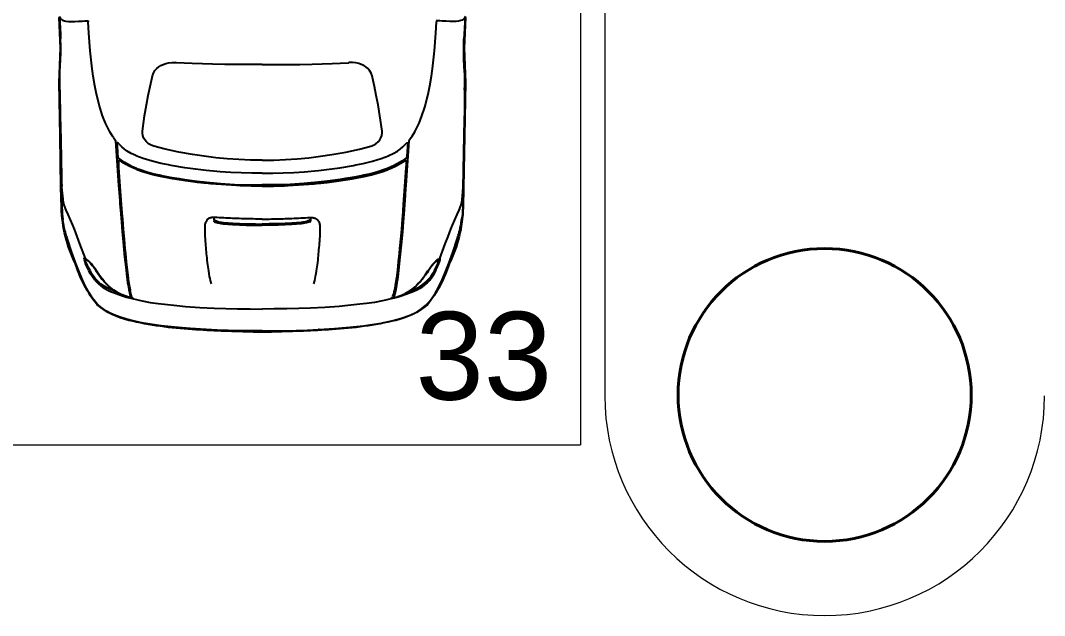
# Model space of a CAD drawing. Header units: inches. Extents: x 13 to 261, y -112 to -47.
# Drawn here: x 43.058 to 47.251, y -72.127 to -69.689 of the extents above; entities that cross this region are included whole.
import ezdxf

# ---------------------------------------------------------------- set-up
doc = ezdxf.new("R2010")
doc.units = ezdxf.units.IN
doc.header["$MEASUREMENT"] = 0
for name, color, linetype, lineweight in [('BANQUETA', 2, 'Continuous', 18), ('CAJONES', 3, 'Continuous', 20), ('COLUMNAS', 20, 'Continuous', 40), ('TEXTOS', 124, 'Continuous', 30)]:
    doc.layers.add(name, color=color, linetype=linetype, lineweight=lineweight)
doc.layers.add('CONTORNO', color=7, linetype='Continuous')
doc.styles.add('TEXTOS', font='ARIALUNI.TTF', dxfattribs={"height": 0.36})

msp = doc.modelspace()

# ---------------------------------------------------------------- linework, layer by layer
for p, q in [((43.3351, -69.69), (43.3353, -69.6938)), ((44.7615, -69.69), (44.7613, -69.6938)), ((43.4479, -70.182), (43.4603, -70.3644)), ((44.6487, -70.182), (44.6363, -70.3644)), ((43.8505, -70.4982), (43.8507, -70.5056)), ((43.8507, -70.5056), (43.8507, -70.5098)), ((44.2461, -70.4982), (44.2459, -70.5056)), ((44.2459, -70.5056), (44.2459, -70.5098)), ((43.2473, -70.5744), (43.2479, -70.5758)), ((44.8493, -70.5744), (44.8487, -70.5758)), ((43.5069, -70.7926), (43.5069, -70.793)), ((44.5897, -70.7926), (44.5897, -70.793)), ((43.5105, -70.823), (43.5105, -70.8232)), ((44.5861, -70.823), (44.5861, -70.8232))]:
    msp.add_line(p, q)
for points in [[(43.2183, -69.6724), (43.2221, -69.745), (43.2229, -69.7636)], [(43.2183, -69.6724), (43.2185, -69.6736), (43.2189, -69.6748), (43.2207, -69.6786), (43.2231, -69.682), (43.2265, -69.685), (43.2303, -69.6872), (43.2349, -69.6892), (43.2391, -69.6904), (43.2447, -69.6916), (43.2549, -69.6924), (43.2671, -69.6926), (43.2737, -69.6924), (43.2807, -69.6922), (43.2957, -69.6916), (43.3033, -69.6912), (43.3071, -69.691), (43.3115, -69.6908), (43.3215, -69.6904), (43.3259, -69.6902), (43.3333, -69.69), (43.3359, -69.6902)], [(44.8783, -69.6724), (44.8781, -69.6736), (44.8777, -69.6748), (44.8759, -69.6786), (44.8735, -69.682), (44.8701, -69.685), (44.8663, -69.6872), (44.8617, -69.6892), (44.8575, -69.6904), (44.8519, -69.6916), (44.8417, -69.6924), (44.8295, -69.6926), (44.8229, -69.6924), (44.8159, -69.6922), (44.8009, -69.6916), (44.7933, -69.6912), (44.7895, -69.691), (44.7851, -69.6908), (44.7751, -69.6904), (44.7707, -69.6902), (44.7633, -69.69), (44.7607, -69.6902)], [(44.8783, -69.6724), (44.8745, -69.745), (44.8737, -69.7636)], [(43.3333, -69.69), (43.3339, -69.6904), (43.3349, -69.6918), (43.3351, -69.6926), (43.3353, -69.6938)], [(43.3333, -69.69), (43.3345, -69.69), (43.3351, -69.69)], [(43.4389, -70.168), (43.4351, -70.1626), (43.4243, -70.1448), (43.4145, -70.1264), (43.4065, -70.109), (43.3945, -70.0788), (43.3843, -70.048), (43.3821, -70.0402), (43.3681, -69.9834), (43.3627, -69.9568), (43.3561, -69.9168), (43.3505, -69.8764), (43.3501, -69.8742), (43.3437, -69.813), (43.3381, -69.7404), (43.3353, -69.6938)], [(44.6577, -70.168), (44.6615, -70.1626), (44.6723, -70.1448), (44.6821, -70.1264), (44.6901, -70.109), (44.7021, -70.0788), (44.7123, -70.048), (44.7145, -70.0402), (44.7285, -69.9834), (44.7339, -69.9568), (44.7405, -69.9168), (44.7461, -69.8764), (44.7465, -69.8742), (44.7529, -69.813), (44.7585, -69.7404), (44.7613, -69.6938)], [(44.7633, -69.69), (44.7627, -69.6904), (44.7617, -69.6918), (44.7615, -69.6926), (44.7613, -69.6938)], [(44.7633, -69.69), (44.7621, -69.69), (44.7615, -69.69)], [(43.22, -69.9731), (43.2195, -69.9544), (43.2193, -69.9298), (43.2197, -69.907), (43.2201, -69.8976), (43.2225, -69.85), (43.2235, -69.8218), (43.2237, -69.7936), (43.2229, -69.7636)], [(44.8766, -69.9731), (44.8771, -69.9544), (44.8773, -69.9298), (44.8769, -69.907), (44.8765, -69.8976), (44.8741, -69.85), (44.8731, -69.8218), (44.8729, -69.7936), (44.8737, -69.7636)], [(43.5989, -69.9158), (43.6027, -69.9044), (43.6087, -69.894), (43.6167, -69.8848), (43.6243, -69.8784), (43.6331, -69.873), (43.6429, -69.8686), (43.6535, -69.8652), (43.6647, -69.8628), (43.6787, -69.8612), (43.6933, -69.8614)], [(44.0483, -69.8694), (43.9973, -69.8694), (43.9461, -69.8692), (43.8951, -69.8686), (43.8441, -69.8674), (43.8029, -69.8662), (43.7617, -69.8648), (43.7289, -69.8632), (43.6959, -69.8616), (43.6933, -69.8614)], [(44.0483, -69.8694), (44.0993, -69.8694), (44.1505, -69.8692), (44.2015, -69.8686), (44.2525, -69.8674), (44.2937, -69.8662), (44.3349, -69.8648), (44.3677, -69.8632), (44.4007, -69.8616), (44.4033, -69.8614)], [(44.4977, -69.9158), (44.4939, -69.9044), (44.4879, -69.894), (44.4799, -69.8848), (44.4723, -69.8784), (44.4635, -69.873), (44.4537, -69.8686), (44.4431, -69.8652), (44.4319, -69.8628), (44.4179, -69.8612), (44.4033, -69.8614)], [(43.5575, -70.1418), (43.5665, -70.0794), (43.5745, -70.0338), (43.5817, -69.9964), (43.5893, -69.9594), (43.5973, -69.9228), (43.5989, -69.9158)], [(44.5391, -70.1418), (44.5301, -70.0794), (44.5221, -70.0338), (44.5149, -69.9964), (44.5073, -69.9594), (44.4993, -69.9228), (44.4977, -69.9158)], [(43.22, -69.9731), (43.2199, -69.9846), (43.2199, -70.0032), (43.2201, -70.0224), (43.2203, -70.0424), (43.2207, -70.0662), (43.2213, -70.0904), (43.2219, -70.1152), (43.2225, -70.1404), (43.2231, -70.1622), (43.2235, -70.1842), (43.2239, -70.2062), (43.2243, -70.2282), (43.2249, -70.2502), (43.2255, -70.2798), (43.2259, -70.3062), (43.2261, -70.32), (43.2265, -70.3302), (43.2267, -70.3482), (43.2267, -70.3554), (43.2271, -70.365), (43.2267, -70.3722)], [(44.8766, -69.9731), (44.8767, -69.9846), (44.8767, -70.0032), (44.8765, -70.0224), (44.8763, -70.0424), (44.8759, -70.0662), (44.8753, -70.0904), (44.8747, -70.1152), (44.8741, -70.1404), (44.8735, -70.1622), (44.8731, -70.1842), (44.8727, -70.2062), (44.8723, -70.2282), (44.8717, -70.2502), (44.8711, -70.2798), (44.8707, -70.3062), (44.8705, -70.32), (44.8701, -70.3302), (44.8699, -70.3482), (44.8699, -70.3554), (44.8695, -70.365), (44.8699, -70.3722)], [(43.4389, -70.168), (43.4473, -70.18), (43.4477, -70.181), (43.4479, -70.182)], [(43.6041, -70.204), (43.5933, -70.1998), (43.5831, -70.1938), (43.5745, -70.1864), (43.5673, -70.1778), (43.5623, -70.169), (43.5589, -70.16), (43.5573, -70.1508), (43.5575, -70.1418)], [(44.4925, -70.204), (44.5033, -70.1998), (44.5135, -70.1938), (44.5221, -70.1864), (44.5293, -70.1778), (44.5343, -70.169), (44.5377, -70.16), (44.5393, -70.1508), (44.5391, -70.1418)], [(44.6577, -70.168), (44.6493, -70.18), (44.6489, -70.181), (44.6487, -70.182)], [(43.4581, -70.1914), (43.4549, -70.1898), (43.4537, -70.1902), (43.4531, -70.1922)], [(43.4531, -70.1922), (43.4537, -70.203), (43.4557, -70.2296), (43.4575, -70.2518)], [(44.0483, -70.3144), (44.0053, -70.3142), (43.9623, -70.3134), (43.9193, -70.3116), (43.8761, -70.3086), (43.8487, -70.3062), (43.8187, -70.3032), (43.7749, -70.298), (43.7313, -70.2918), (43.6755, -70.2824), (43.6647, -70.2804), (43.6347, -70.274), (43.5977, -70.265), (43.5613, -70.2542), (43.5311, -70.2428), (43.5301, -70.2424), (43.5119, -70.2338), (43.4947, -70.2234), (43.4837, -70.2156), (43.4729, -70.2066), (43.4581, -70.1914)], [(44.0483, -70.2614), (44.0005, -70.2604), (43.9529, -70.2586), (43.9051, -70.2554), (43.8577, -70.251), (43.8103, -70.2452), (43.7631, -70.2382), (43.7065, -70.228), (43.6501, -70.2158), (43.6041, -70.204)], [(44.0483, -70.3144), (44.0913, -70.3142), (44.1343, -70.3134), (44.1773, -70.3116), (44.2205, -70.3086), (44.2479, -70.3062), (44.2779, -70.3032), (44.3217, -70.298), (44.3653, -70.2918), (44.4211, -70.2824), (44.4319, -70.2804), (44.4619, -70.274), (44.4989, -70.265), (44.5353, -70.2542), (44.5655, -70.2428), (44.5665, -70.2424), (44.5847, -70.2338), (44.6019, -70.2234), (44.6129, -70.2156), (44.6237, -70.2066), (44.6385, -70.1914)], [(44.0483, -70.2614), (44.0961, -70.2604), (44.1437, -70.2586), (44.1915, -70.2554), (44.2389, -70.251), (44.2863, -70.2452), (44.3335, -70.2382), (44.3901, -70.228), (44.4465, -70.2158), (44.4925, -70.204)], [(44.6385, -70.1914), (44.6417, -70.1898), (44.6429, -70.1902), (44.6435, -70.1922)], [(44.6435, -70.1922), (44.6429, -70.203), (44.6409, -70.2296), (44.6391, -70.2518)], [(43.4575, -70.2518), (43.4765, -70.2646), (43.4843, -70.2694), (43.5107, -70.2836), (43.5331, -70.2938), (43.5351, -70.2946), (43.5477, -70.2994), (43.5757, -70.3088), (43.6041, -70.3164), (43.6327, -70.323), (43.6361, -70.3238), (43.6701, -70.3302), (43.7075, -70.3366), (43.7293, -70.3398), (43.7813, -70.3468), (43.8335, -70.3526), (43.8497, -70.3542), (43.8767, -70.3564), (43.9345, -70.36), (43.9923, -70.362), (44.0483, -70.3626)], [(43.4591, -70.2666), (43.4611, -70.2628), (43.4653, -70.263)], [(43.5353, -70.3), (43.5347, -70.2996), (43.5277, -70.2968), (43.5205, -70.2936), (43.5005, -70.284), (43.4907, -70.2786), (43.4743, -70.269), (43.4653, -70.263)], [(44.6391, -70.2518), (44.6201, -70.2646), (44.6123, -70.2694), (44.5859, -70.2836), (44.5635, -70.2938), (44.5615, -70.2946), (44.5489, -70.2994), (44.5209, -70.3088), (44.4925, -70.3164), (44.4639, -70.323), (44.4605, -70.3238), (44.4265, -70.3302), (44.3891, -70.3366), (44.3673, -70.3398), (44.3153, -70.3468), (44.2631, -70.3526), (44.2469, -70.3542), (44.2199, -70.3564), (44.1621, -70.36), (44.1043, -70.362), (44.0483, -70.3626)], [(44.5613, -70.3), (44.5619, -70.2996), (44.5689, -70.2968), (44.5761, -70.2936), (44.5961, -70.284), (44.6059, -70.2786), (44.6223, -70.269), (44.6313, -70.263)], [(44.6375, -70.2666), (44.6355, -70.2628), (44.6313, -70.263)], [(43.4591, -70.2666), (43.4599, -70.2836), (43.4603, -70.2904), (43.4655, -70.3684), (43.4709, -70.4424), (43.4747, -70.4916), (43.4755, -70.5014), (43.4755, -70.5026), (43.4787, -70.5434), (43.4823, -70.584), (43.4861, -70.6234), (43.4881, -70.6434), (43.4915, -70.6776), (43.4953, -70.7114), (43.4953, -70.7114), (43.4993, -70.743), (43.4999, -70.748), (43.5037, -70.7742), (43.5045, -70.7784), (43.5069, -70.7926)], [(43.8375, -70.358), (43.8363, -70.358), (43.8163, -70.3558), (43.8091, -70.355), (43.7829, -70.352), (43.7353, -70.3456), (43.6801, -70.337), (43.6247, -70.3264), (43.6009, -70.3208), (43.5775, -70.3144), (43.5583, -70.3084), (43.5353, -70.3)], [(44.2591, -70.358), (44.2603, -70.358), (44.2803, -70.3558), (44.2875, -70.355), (44.3137, -70.352), (44.3613, -70.3456), (44.4165, -70.337), (44.4719, -70.3264), (44.4957, -70.3208), (44.5191, -70.3144), (44.5383, -70.3084), (44.5613, -70.3)], [(44.6375, -70.2666), (44.6367, -70.2836), (44.6363, -70.2904), (44.6311, -70.3684), (44.6257, -70.4424), (44.6219, -70.4916), (44.6211, -70.5014), (44.6211, -70.5026), (44.6179, -70.5434), (44.6143, -70.584), (44.6105, -70.6234), (44.6085, -70.6434), (44.6051, -70.6776), (44.6013, -70.7114), (44.6013, -70.7114), (44.5973, -70.743), (44.5967, -70.748), (44.5929, -70.7742), (44.5921, -70.7784), (44.5897, -70.7926)], [(43.2267, -70.3714), (43.2267, -70.3722), (43.2267, -70.3732)], [(43.2267, -70.3722), (43.2299, -70.4086), (43.2331, -70.4338), (43.2369, -70.4484), (43.2441, -70.4664), (43.2519, -70.4842), (43.2713, -70.5272), (43.2779, -70.5432), (43.2893, -70.5732), (43.3003, -70.6034), (43.3233, -70.6638)], [(43.2273, -70.381), (43.2269, -70.405), (43.2275, -70.4296), (43.2279, -70.4504), (43.2285, -70.4694), (43.2293, -70.4808), (43.2305, -70.4914), (43.2321, -70.5036)], [(43.4603, -70.3644), (43.4613, -70.3786), (43.4649, -70.428), (43.4657, -70.4396), (43.4677, -70.4652), (43.4715, -70.5134), (43.4747, -70.5544), (43.4785, -70.5952), (43.4847, -70.6588), (43.4891, -70.6988), (43.4939, -70.7392), (43.4953, -70.7496), (43.4971, -70.7624), (43.4991, -70.775), (43.5003, -70.7832), (43.5017, -70.7912), (43.5061, -70.8096), (43.5081, -70.8164), (43.5105, -70.823)], [(44.0483, -70.3676), (44.0027, -70.3672), (43.9571, -70.366), (43.9427, -70.3654), (43.8375, -70.358)], [(44.0483, -70.3676), (44.0939, -70.3672), (44.1395, -70.366), (44.1539, -70.3654), (44.2591, -70.358)], [(44.6363, -70.3644), (44.6353, -70.3786), (44.6317, -70.428), (44.6309, -70.4396), (44.6289, -70.4652), (44.6251, -70.5134), (44.6219, -70.5544), (44.6181, -70.5952), (44.6119, -70.6588), (44.6075, -70.6988), (44.6027, -70.7392), (44.6013, -70.7496), (44.5995, -70.7624), (44.5975, -70.775), (44.5963, -70.7832), (44.5949, -70.7912), (44.5905, -70.8096), (44.5885, -70.8164), (44.5861, -70.823)], [(44.8699, -70.3722), (44.8667, -70.4086), (44.8635, -70.4338), (44.8597, -70.4484), (44.8525, -70.4664), (44.8447, -70.4842), (44.8253, -70.5272), (44.8187, -70.5432), (44.8073, -70.5732), (44.7963, -70.6034), (44.7733, -70.6638)], [(44.8693, -70.381), (44.8697, -70.405), (44.8691, -70.4296), (44.8687, -70.4504), (44.8681, -70.4694), (44.8673, -70.4808), (44.8661, -70.4914), (44.8645, -70.5036)], [(44.8699, -70.3714), (44.8699, -70.3722), (44.8699, -70.3732)], [(43.2473, -70.5744), (43.2457, -70.5688), (43.2429, -70.5596), (43.2421, -70.5566), (43.2399, -70.5494), (43.2375, -70.5386), (43.2355, -70.5286), (43.2345, -70.5222), (43.2321, -70.5036)], [(44.0483, -70.5024), (44.0389, -70.5024), (44.0293, -70.5022), (44.0199, -70.5022), (44.0103, -70.502), (44.0007, -70.502), (43.9913, -70.5018), (43.9817, -70.5016), (43.9723, -70.5012), (43.9631, -70.501), (43.9541, -70.5006), (43.9449, -70.5004), (43.9359, -70.5), (43.9269, -70.4996), (43.9177, -70.4992), (43.9087, -70.4988), (43.8997, -70.4984), (43.8905, -70.4978), (43.8815, -70.4974), (43.8723, -70.4968), (43.8633, -70.4962), (43.8601, -70.496), (43.8569, -70.4958), (43.8537, -70.4956), (43.8505, -70.4956), (43.8459, -70.4958), (43.8413, -70.4962), (43.8385, -70.4966), (43.8357, -70.497), (43.8329, -70.498), (43.8301, -70.4992), (43.8275, -70.5008), (43.8253, -70.5026), (43.8233, -70.5046), (43.8215, -70.5068), (43.8197, -70.5092), (43.8183, -70.5116), (43.8169, -70.5142), (43.8157, -70.517), (43.8145, -70.5204), (43.8137, -70.5238), (43.8129, -70.5274), (43.8127, -70.5308), (43.8127, -70.5414), (43.8127, -70.5522), (43.8129, -70.5628), (43.8133, -70.5734), (43.8139, -70.5832), (43.8145, -70.593), (43.8153, -70.6026), (43.8159, -70.611), (43.8167, -70.6194), (43.8175, -70.6278), (43.8183, -70.6362), (43.8191, -70.6446), (43.8199, -70.6532), (43.8207, -70.6618), (43.8215, -70.6704), (43.8227, -70.6802), (43.8239, -70.6898), (43.8241, -70.6904), (43.8253, -70.6986), (43.8265, -70.7068), (43.8275, -70.715), (43.8293, -70.7264), (43.8315, -70.7376), (43.8331, -70.7456), (43.8351, -70.7534), (43.8387, -70.7676)], [(43.8529, -70.5066), (43.8513, -70.5052), (43.8507, -70.503)], [(43.8533, -70.5136), (43.8513, -70.5122), (43.8507, -70.5098)], [(43.8529, -70.5066), (43.8557, -70.508), (43.8589, -70.5094), (43.8607, -70.51), (43.8641, -70.5112), (43.8657, -70.5118), (43.8707, -70.5132), (43.8755, -70.5144), (43.8805, -70.5154), (43.8855, -70.5162), (43.8867, -70.5164), (43.8889, -70.5166), (43.8991, -70.5174), (43.9085, -70.5182), (43.9177, -70.5188), (43.9271, -70.5194), (43.9363, -70.52), (43.9457, -70.5204), (43.9549, -70.5208), (43.9643, -70.5212), (43.9737, -70.5216), (43.9829, -70.5218), (43.9923, -70.522), (44.0017, -70.5222), (44.0109, -70.5224), (44.0203, -70.5224), (44.0297, -70.5226), (44.0389, -70.5226), (44.0483, -70.5226)], [(43.8533, -70.5136), (43.8555, -70.5144), (43.8589, -70.5154), (43.8605, -70.516), (43.8641, -70.517), (43.8655, -70.5174), (43.8705, -70.5184), (43.8755, -70.5194), (43.8805, -70.5204), (43.8855, -70.521), (43.8867, -70.521), (43.8883, -70.5212), (43.8987, -70.5222), (43.9079, -70.523), (43.9173, -70.5236), (43.9267, -70.5242), (43.9361, -70.5248), (43.9455, -70.5252), (43.9547, -70.5258), (43.9641, -70.526), (43.9735, -70.5264), (43.9829, -70.5266), (43.9923, -70.527), (44.0015, -70.527), (44.0109, -70.5272), (44.0203, -70.5274), (44.0297, -70.5274), (44.0389, -70.5274), (44.0483, -70.5274)], [(44.0483, -70.5024), (44.0577, -70.5024), (44.0673, -70.5022), (44.0767, -70.5022), (44.0863, -70.502), (44.0959, -70.502), (44.1053, -70.5018), (44.1149, -70.5016), (44.1243, -70.5012), (44.1335, -70.501), (44.1425, -70.5006), (44.1517, -70.5004), (44.1607, -70.5), (44.1697, -70.4996), (44.1789, -70.4992), (44.1879, -70.4988), (44.1969, -70.4984), (44.2061, -70.4978), (44.2151, -70.4974), (44.2243, -70.4968), (44.2333, -70.4962), (44.2365, -70.496), (44.2397, -70.4958), (44.2429, -70.4956), (44.2461, -70.4956), (44.2507, -70.4958), (44.2553, -70.4962), (44.2581, -70.4966), (44.2609, -70.497), (44.2637, -70.498), (44.2665, -70.4992), (44.2691, -70.5008), (44.2713, -70.5026), (44.2733, -70.5046), (44.2751, -70.5068), (44.2769, -70.5092), (44.2783, -70.5116), (44.2797, -70.5142), (44.2809, -70.517), (44.2821, -70.5204), (44.2829, -70.5238), (44.2837, -70.5274), (44.2839, -70.5308), (44.2839, -70.5414), (44.2839, -70.5522), (44.2837, -70.5628), (44.2833, -70.5734), (44.2827, -70.5832), (44.2821, -70.593), (44.2813, -70.6026), (44.2807, -70.611), (44.2799, -70.6194), (44.2791, -70.6278), (44.2783, -70.6362), (44.2775, -70.6446), (44.2767, -70.6532), (44.2759, -70.6618), (44.2751, -70.6704), (44.2739, -70.6802), (44.2727, -70.6898), (44.2725, -70.6904), (44.2713, -70.6986), (44.2701, -70.7068), (44.2691, -70.715), (44.2673, -70.7264), (44.2651, -70.7376), (44.2635, -70.7456), (44.2615, -70.7534), (44.2579, -70.7676)], [(44.2437, -70.5066), (44.2409, -70.508), (44.2377, -70.5094), (44.2359, -70.51), (44.2325, -70.5112), (44.2309, -70.5118), (44.2259, -70.5132), (44.2211, -70.5144), (44.2161, -70.5154), (44.2111, -70.5162), (44.2099, -70.5164), (44.2077, -70.5166), (44.1975, -70.5174), (44.1881, -70.5182), (44.1789, -70.5188), (44.1695, -70.5194), (44.1603, -70.52), (44.1509, -70.5204), (44.1417, -70.5208), (44.1323, -70.5212), (44.1229, -70.5216), (44.1137, -70.5218), (44.1043, -70.522), (44.0949, -70.5222), (44.0857, -70.5224), (44.0763, -70.5224), (44.0669, -70.5226), (44.0577, -70.5226), (44.0483, -70.5226)], [(44.2433, -70.5136), (44.2411, -70.5144), (44.2377, -70.5154), (44.2361, -70.516), (44.2325, -70.517), (44.2311, -70.5174), (44.2261, -70.5184), (44.2211, -70.5194), (44.2161, -70.5204), (44.2111, -70.521), (44.2099, -70.521), (44.2083, -70.5212), (44.1979, -70.5222), (44.1887, -70.523), (44.1793, -70.5236), (44.1699, -70.5242), (44.1605, -70.5248), (44.1511, -70.5252), (44.1419, -70.5258), (44.1325, -70.526), (44.1231, -70.5264), (44.1137, -70.5266), (44.1043, -70.527), (44.0951, -70.527), (44.0857, -70.5272), (44.0763, -70.5274), (44.0669, -70.5274), (44.0577, -70.5274), (44.0483, -70.5274)], [(44.2433, -70.5136), (44.2453, -70.5122), (44.2459, -70.5098)], [(44.2437, -70.5066), (44.2453, -70.5052), (44.2459, -70.503)], [(44.8493, -70.5744), (44.8509, -70.5688), (44.8537, -70.5596), (44.8545, -70.5566), (44.8567, -70.5494), (44.8591, -70.5386), (44.8611, -70.5286), (44.8621, -70.5222), (44.8645, -70.5036)], [(43.9821, -70.9604), (43.9691, -70.9602), (43.9093, -70.9588), (43.8633, -70.9572), (43.8173, -70.955), (43.8173, -70.955), (43.8171, -70.955), (43.7531, -70.9508), (43.6893, -70.9454), (43.6337, -70.9394), (43.6253, -70.9384), (43.5619, -70.9284), (43.5609, -70.9282), (43.5253, -70.921), (43.5185, -70.9194), (43.4921, -70.9124), (43.4659, -70.904), (43.4405, -70.8944), (43.4253, -70.8874), (43.4107, -70.8794), (43.3967, -70.8704), (43.3797, -70.8564), (43.3653, -70.841), (43.3523, -70.8244), (43.3397, -70.805), (43.3285, -70.785), (43.3235, -70.7754), (43.3117, -70.7506), (43.3009, -70.7256), (43.2845, -70.684), (43.2685, -70.6396), (43.2655, -70.6308), (43.2519, -70.5892), (43.2493, -70.5806), (43.2479, -70.5758)], [(44.1145, -70.9604), (44.1275, -70.9602), (44.1873, -70.9588), (44.2333, -70.9572), (44.2793, -70.955), (44.2793, -70.955), (44.2795, -70.955), (44.3435, -70.9508), (44.4073, -70.9454), (44.4629, -70.9394), (44.4713, -70.9384), (44.5347, -70.9284), (44.5357, -70.9282), (44.5713, -70.921), (44.5781, -70.9194), (44.6045, -70.9124), (44.6307, -70.904), (44.6561, -70.8944), (44.6713, -70.8874), (44.6859, -70.8794), (44.6999, -70.8704), (44.7169, -70.8564), (44.7313, -70.841), (44.7443, -70.8244), (44.7569, -70.805), (44.7681, -70.785), (44.7731, -70.7754), (44.7849, -70.7506), (44.7957, -70.7256), (44.8121, -70.684), (44.8281, -70.6396), (44.8311, -70.6308), (44.8447, -70.5892), (44.8473, -70.5806), (44.8487, -70.5758)], [(43.3195, -70.6638), (43.3195, -70.6638), (43.3197, -70.662), (43.3207, -70.6616)], [(43.3629, -70.7522), (43.3533, -70.7396), (43.3449, -70.7262), (43.3383, -70.714), (43.3363, -70.7096), (43.3305, -70.697), (43.3251, -70.684), (43.3251, -70.6838), (43.3227, -70.6772), (43.3205, -70.6698), (43.3195, -70.6638)], [(43.5073, -70.8248), (43.5003, -70.8224), (43.4899, -70.8186), (43.4749, -70.8128), (43.4709, -70.811), (43.4597, -70.8056), (43.4401, -70.7936), (43.4227, -70.7796), (43.4123, -70.7694), (43.4023, -70.7588), (43.3997, -70.7556), (43.3877, -70.7404), (43.3797, -70.729), (43.3699, -70.715), (43.3641, -70.7068), (43.3599, -70.7006), (43.3597, -70.7), (43.3551, -70.6936), (43.3503, -70.6874), (43.3447, -70.6812), (43.3409, -70.6776), (43.3363, -70.6734), (43.3277, -70.6666), (43.3247, -70.6646), (43.3239, -70.664), (43.3233, -70.6638)], [(43.4489, -70.7994), (43.4297, -70.7918), (43.4127, -70.7838), (43.4011, -70.7774), (43.4005, -70.7772), (43.3905, -70.7704), (43.3809, -70.7628), (43.3645, -70.746), (43.3585, -70.7384), (43.3497, -70.725), (43.3483, -70.7226), (43.3459, -70.7184), (43.3435, -70.714), (43.3433, -70.7136), (43.3361, -70.6998), (43.3327, -70.6928), (43.3295, -70.6854), (43.3265, -70.6778), (43.3247, -70.6724), (43.3241, -70.6698), (43.3243, -70.6682), (43.3251, -70.6674), (43.3267, -70.668), (43.3275, -70.6686), (43.3303, -70.6706), (43.3335, -70.6732), (43.3393, -70.6782), (43.3435, -70.6822), (43.3467, -70.6854), (43.3525, -70.692), (43.3567, -70.6974), (43.3611, -70.7036), (43.3675, -70.7128), (43.3739, -70.7224), (43.3807, -70.7322), (43.3811, -70.7328), (43.3921, -70.748), (43.4043, -70.7626), (43.4207, -70.7792), (43.4255, -70.7832), (43.4405, -70.7944), (43.4627, -70.807)], [(44.5893, -70.8248), (44.5963, -70.8224), (44.6067, -70.8186), (44.6217, -70.8128), (44.6257, -70.811), (44.6369, -70.8056), (44.6565, -70.7936), (44.6739, -70.7796), (44.6843, -70.7694), (44.6943, -70.7588), (44.6969, -70.7556), (44.7089, -70.7404), (44.7169, -70.729), (44.7267, -70.715), (44.7325, -70.7068), (44.7367, -70.7006), (44.7369, -70.7), (44.7415, -70.6936), (44.7463, -70.6874), (44.7519, -70.6812), (44.7557, -70.6776), (44.7603, -70.6734), (44.7689, -70.6666), (44.7719, -70.6646), (44.7727, -70.664), (44.7733, -70.6638)], [(44.6477, -70.7994), (44.6669, -70.7918), (44.6839, -70.7838), (44.6955, -70.7774), (44.6961, -70.7772), (44.7061, -70.7704), (44.7157, -70.7628), (44.7321, -70.746), (44.7381, -70.7384), (44.7469, -70.725), (44.7483, -70.7226), (44.7507, -70.7184), (44.7531, -70.714), (44.7533, -70.7136), (44.7605, -70.6998), (44.7639, -70.6928), (44.7671, -70.6854), (44.7701, -70.6778), (44.7719, -70.6724), (44.7725, -70.6698), (44.7723, -70.6682), (44.7715, -70.6674), (44.7699, -70.668), (44.7691, -70.6686), (44.7663, -70.6706), (44.7631, -70.6732), (44.7573, -70.6782), (44.7531, -70.6822), (44.7499, -70.6854), (44.7441, -70.692), (44.7399, -70.6974), (44.7355, -70.7036), (44.7291, -70.7128), (44.7227, -70.7224), (44.7159, -70.7322), (44.7155, -70.7328), (44.7045, -70.748), (44.6923, -70.7626), (44.6759, -70.7792), (44.6711, -70.7832), (44.6561, -70.7944), (44.6339, -70.807)], [(44.7337, -70.7522), (44.7433, -70.7396), (44.7517, -70.7262), (44.7583, -70.714), (44.7603, -70.7096), (44.7661, -70.697), (44.7715, -70.684), (44.7715, -70.6838), (44.7739, -70.6772), (44.7761, -70.6698), (44.7771, -70.6638)], [(44.7771, -70.6638), (44.7771, -70.6638), (44.7769, -70.662), (44.7759, -70.6616)], [(43.3629, -70.7522), (43.3667, -70.7568), (43.3681, -70.7582), (43.3733, -70.7634), (43.3783, -70.7682), (43.3877, -70.7758), (43.3925, -70.7794), (43.4037, -70.7868), (43.4155, -70.7932), (43.4275, -70.799), (43.4387, -70.8038), (43.4609, -70.812), (43.4797, -70.8184), (43.4921, -70.822)], [(44.7337, -70.7522), (44.7299, -70.7568), (44.7285, -70.7582), (44.7233, -70.7634), (44.7183, -70.7682), (44.7089, -70.7758), (44.7041, -70.7794), (44.6929, -70.7868), (44.6811, -70.7932), (44.6691, -70.799), (44.6579, -70.8038), (44.6357, -70.812), (44.6169, -70.8184), (44.6045, -70.822)], [(43.5157, -70.8246), (43.5151, -70.823), (43.5133, -70.818), (43.5111, -70.8114), (43.5103, -70.8086), (43.5069, -70.793)], [(44.5809, -70.8246), (44.5815, -70.823), (44.5833, -70.818), (44.5855, -70.8114), (44.5863, -70.8086), (44.5897, -70.793)], [(43.4921, -70.822), (43.5383, -70.8338), (43.5441, -70.835), (43.5563, -70.8376), (43.5889, -70.8436), (43.6217, -70.8482), (43.6483, -70.8516), (43.6981, -70.8568), (43.7333, -70.86), (43.7923, -70.8642), (43.8513, -70.867), (43.8993, -70.8688), (43.9473, -70.8702), (43.9991, -70.8706), (44.0483, -70.8708)], [(43.5105, -70.8232), (43.5107, -70.8242), (43.5101, -70.8248), (43.5073, -70.8248)], [(43.5157, -70.8246), (43.5179, -70.8268), (43.5215, -70.8284)], [(44.6045, -70.822), (44.5583, -70.8338), (44.5525, -70.835), (44.5403, -70.8376), (44.5077, -70.8436), (44.4749, -70.8482), (44.4483, -70.8516), (44.3985, -70.8568), (44.3633, -70.86), (44.3043, -70.8642), (44.2453, -70.867), (44.1973, -70.8688), (44.1493, -70.8702), (44.0975, -70.8706), (44.0483, -70.8708)], [(44.5809, -70.8246), (44.5787, -70.8268), (44.5751, -70.8284)], [(44.5861, -70.8232), (44.5859, -70.8242), (44.5865, -70.8248), (44.5893, -70.8248)], [(44.0483, -70.9606), (44.0039, -70.9606), (43.9821, -70.9604)], [(44.0483, -70.9606), (44.0927, -70.9606), (44.1145, -70.9604)]]:
    msp.add_lwpolyline(points)
for p in [(43.8171, -70.955), (44.2795, -70.955)]:
    msp.add_point(p)
at = {"layer": 'BANQUETA'}
msp.add_line((45.4507, -66.2268), (45.4507, -71.2268), dxfattribs=at)
msp.add_arc((46.3507, -71.2268), 0.9, 180, 0, dxfattribs=at)
at = {"layer": 'CAJONES'}
for p in [(45.3507, -66.4268), (26.1507, -71.4268)]:
    msp.add_line(p, (45.3507, -71.4268), dxfattribs=at)
at = {"layer": 'COLUMNAS'}
msp.add_circle((46.3507, -71.2231), 0.6, dxfattribs=at)
at = {"layer": 'CONTORNO'}
msp.add_lwpolyline([(44.8801, -69.6761), (44.8743, -69.8018), (44.8796, -69.9423), (44.8764, -70.1628), (44.8726, -70.3727), (44.8705, -70.4549, -0.106077), (44.8131, -70.6863, -0.095583), (44.7241, -70.8536, -0.117633), (44.5947, -70.9176, -0.042133), (44.3347, -70.955, -0.008505), (44.0986, -70.9649, -0.009992), (44.0483, -70.9651, -0.009992), (43.998, -70.9649, -0.008505), (43.7619, -70.955, -0.042133), (43.5019, -70.9176, -0.117633), (43.3725, -70.8536, -0.095583), (43.2835, -70.6863, -0.106077), (43.2262, -70.4549), (43.224, -70.3727), (43.2202, -70.1628), (43.217, -69.9423), (43.2223, -69.8018), (43.2165, -69.6761)], format="xyb", dxfattribs=at)

# ---------------------------------------------------------------- texts
at = {"layer": 'TEXTOS', "style": 'TEXTOS'}
msp.add_text('33', height=0.36, dxfattribs=at).set_placement((44.6756, -71.2424))

doc.saveas('drawing.dxf')
